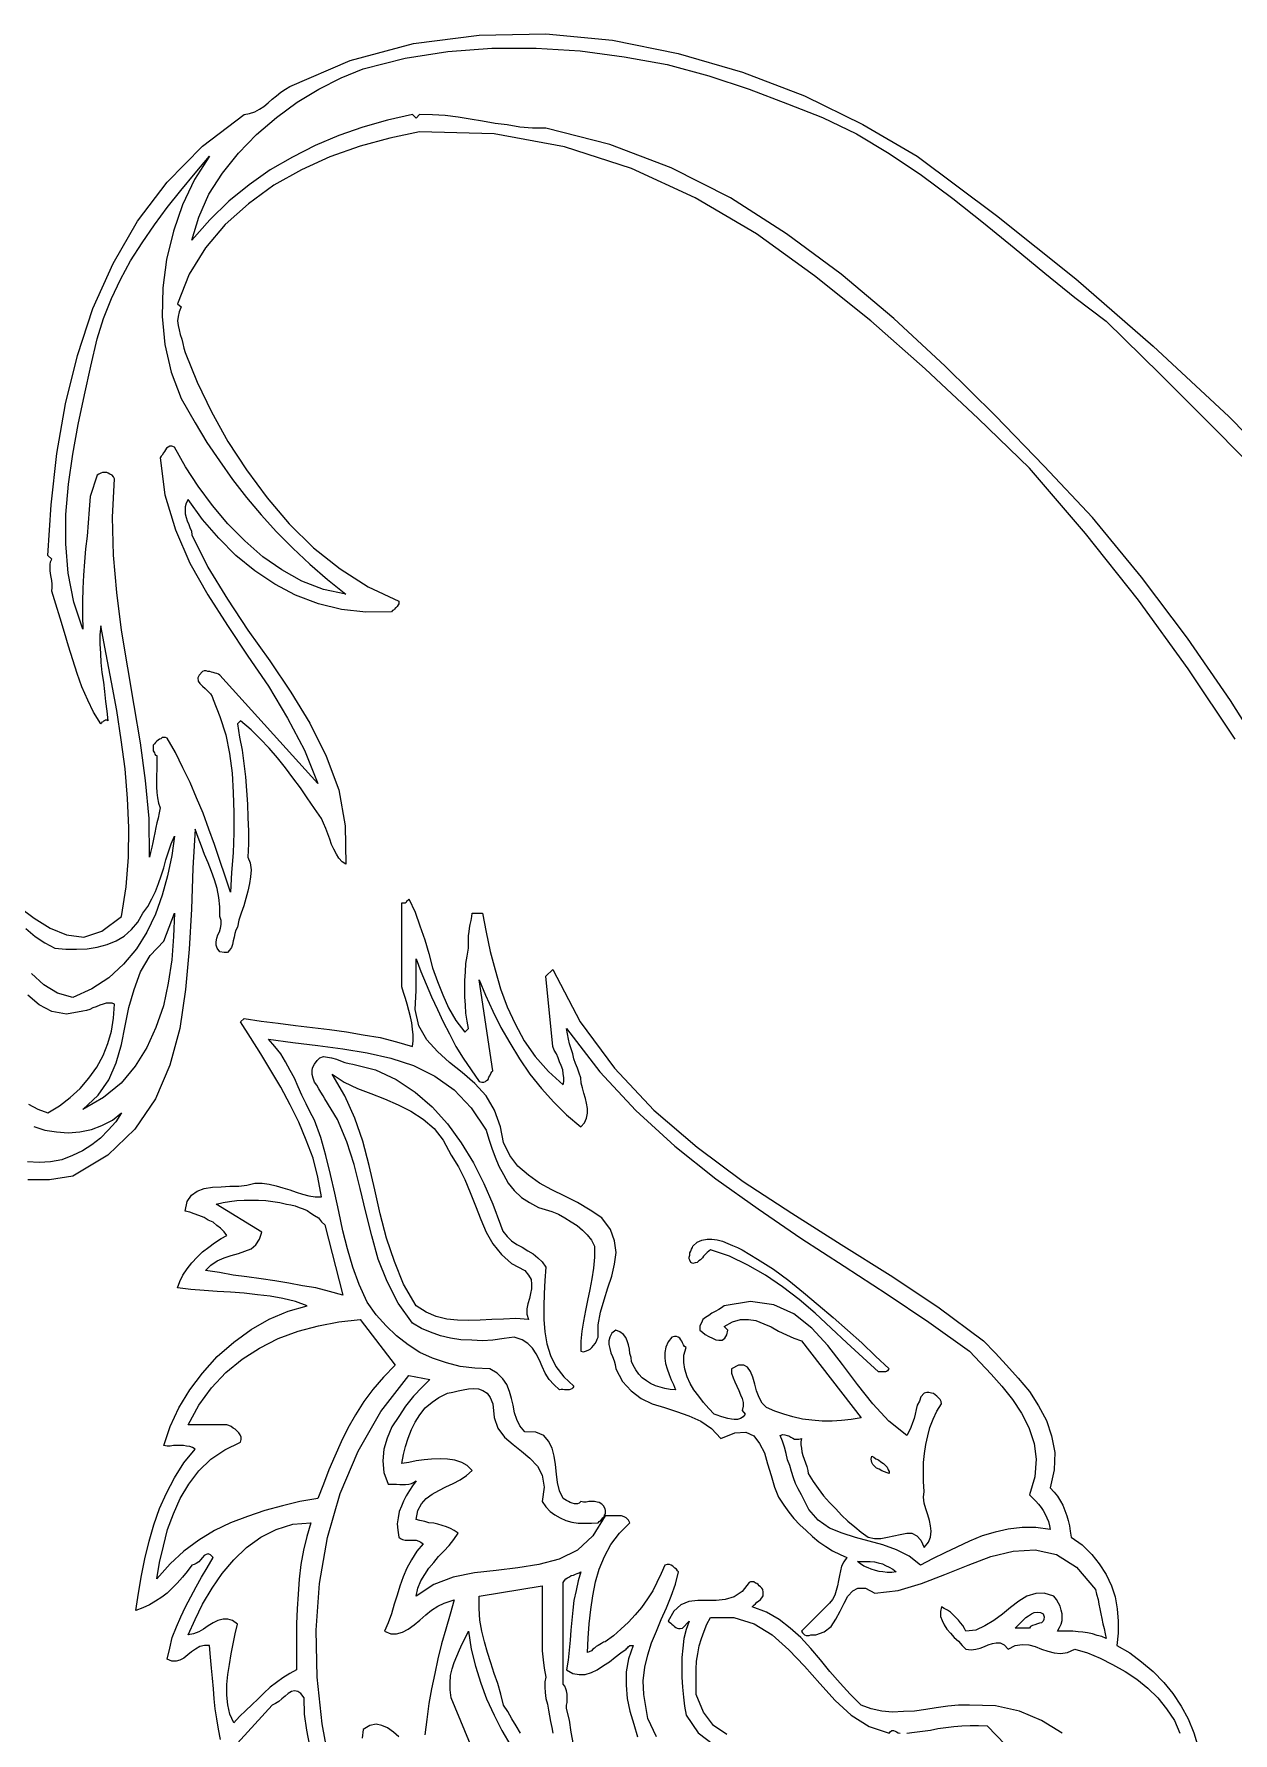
# Model space of a CAD drawing. Extents: x 0.03 to 6.95, y 0.01 to 9.36.
# Drawn here: x 2.311 to 4.577, y 5.755 to 8.966 of the extents above; entities that cross this region are included whole.
import ezdxf

# ---------------------------------------------------------------- set-up
doc = ezdxf.new("R2010")
doc.units = 0
doc.layers.add('1', color=7, linetype='Continuous')

msp = doc.modelspace()

# ---------------------------------------------------------------- linework, layer by layer
for points in [[(2.281, 7.317), (2.311, 7.295), (2.341, 7.276), (2.372, 7.263), (2.405, 7.259), (2.439, 7.27), (2.476, 7.298), (2.485, 7.354), (2.489, 7.41), (2.49, 7.466), (2.487, 7.521), (2.483, 7.577), (2.475, 7.632), (2.467, 7.687), (2.457, 7.741), (2.447, 7.794), (2.437, 7.847), (2.435, 7.83), (2.435, 7.813), (2.436, 7.795), (2.437, 7.778), (2.439, 7.759), (2.442, 7.741), (2.444, 7.723), (2.446, 7.704), (2.448, 7.686), (2.45, 7.668), (2.448, 7.669), (2.446, 7.669), (2.444, 7.668), (2.442, 7.667), (2.441, 7.666), (2.439, 7.665), (2.438, 7.663), (2.437, 7.662), (2.423, 7.684), (2.412, 7.707), (2.401, 7.732), (2.392, 7.757), (2.384, 7.783), (2.376, 7.809), (2.368, 7.835), (2.36, 7.862), (2.352, 7.888), (2.344, 7.913), (2.345, 7.92), (2.345, 7.926), (2.344, 7.933), (2.343, 7.939), (2.342, 7.946), (2.341, 7.952), (2.341, 7.958), (2.341, 7.963), (2.342, 7.968), (2.344, 7.973), (2.337, 7.98), (2.343, 8.076), (2.354, 8.173), (2.37, 8.267), (2.393, 8.358), (2.422, 8.447), (2.46, 8.532), (2.506, 8.612), (2.562, 8.686), (2.629, 8.754), (2.708, 8.814), (2.718, 8.816), (2.728, 8.819), (2.737, 8.824), (2.745, 8.829), (2.753, 8.836), (2.761, 8.843), (2.769, 8.849), (2.777, 8.856), (2.786, 8.862), (2.794, 8.867), (2.908, 8.916), (3.028, 8.948), (3.152, 8.964), (3.278, 8.966), (3.404, 8.954), (3.528, 8.929), (3.65, 8.894), (3.767, 8.849), (3.877, 8.795), (3.98, 8.735), (4.13, 8.623), (4.28, 8.503), (4.426, 8.376), (4.569, 8.243), (4.706, 8.103)], [(4.581, 7.633), (4.492, 7.766), (4.398, 7.896), (4.298, 8.022), (4.192, 8.145), (4.095, 8.239), (3.995, 8.333), (3.892, 8.424), (3.786, 8.509), (3.676, 8.588), (3.56, 8.656), (3.44, 8.712), (3.313, 8.753), (3.18, 8.777), (3.039, 8.781), (2.983, 8.769), (2.927, 8.754), (2.87, 8.734), (2.816, 8.709), (2.764, 8.68), (2.716, 8.645), (2.672, 8.606), (2.635, 8.562), (2.604, 8.512), (2.582, 8.456), (2.589, 8.45), (2.585, 8.441), (2.583, 8.432), (2.582, 8.424), (2.583, 8.415), (2.585, 8.407), (2.587, 8.398), (2.59, 8.389), (2.592, 8.381), (2.594, 8.372), (2.596, 8.364), (2.619, 8.308), (2.646, 8.252), (2.677, 8.196), (2.712, 8.142), (2.751, 8.089), (2.793, 8.04), (2.839, 7.995), (2.889, 7.955), (2.942, 7.921), (3, 7.894), (3, 7.891), (3, 7.889), (2.999, 7.887), (2.997, 7.884), (2.995, 7.882), (2.994, 7.881), (2.992, 7.879), (2.99, 7.877), (2.988, 7.876), (2.986, 7.874), (2.938, 7.873), (2.892, 7.878), (2.848, 7.889), (2.805, 7.905), (2.766, 7.926), (2.728, 7.951), (2.692, 7.98), (2.66, 8.013), (2.629, 8.048), (2.602, 8.086), (2.598, 8.079), (2.596, 8.072), (2.596, 8.066), (2.596, 8.059), (2.598, 8.052), (2.6, 8.046), (2.603, 8.039), (2.605, 8.033), (2.608, 8.026), (2.609, 8.019), (2.639, 7.958), (2.676, 7.898), (2.715, 7.839), (2.756, 7.781), (2.796, 7.722), (2.832, 7.663), (2.863, 7.601), (2.887, 7.537), (2.899, 7.469), (2.9, 7.397), (2.893, 7.401), (2.887, 7.408), (2.882, 7.416), (2.877, 7.425), (2.873, 7.434), (2.87, 7.444), (2.866, 7.454), (2.862, 7.464), (2.858, 7.474), (2.854, 7.483), (2.841, 7.502), (2.827, 7.522), (2.814, 7.541), (2.8, 7.56), (2.786, 7.579), (2.771, 7.598), (2.755, 7.616), (2.738, 7.634), (2.721, 7.651), (2.701, 7.668), (2.695, 7.662), (2.699, 7.637), (2.704, 7.612), (2.707, 7.587), (2.71, 7.562), (2.712, 7.536), (2.714, 7.51), (2.715, 7.485), (2.716, 7.459), (2.716, 7.435), (2.715, 7.41), (2.719, 7.399), (2.721, 7.386), (2.72, 7.373), (2.718, 7.36), (2.715, 7.346), (2.711, 7.332), (2.707, 7.318), (2.702, 7.304), (2.698, 7.291), (2.695, 7.278), (2.692, 7.272), (2.69, 7.266), (2.689, 7.259), (2.687, 7.252), (2.686, 7.245), (2.684, 7.239), (2.68, 7.234), (2.676, 7.23), (2.67, 7.23), (2.662, 7.231), (2.657, 7.238), (2.655, 7.244), (2.655, 7.25), (2.656, 7.257), (2.658, 7.263), (2.661, 7.269), (2.663, 7.276), (2.664, 7.283), (2.664, 7.29), (2.662, 7.298), (2.662, 7.316), (2.66, 7.334), (2.657, 7.351), (2.652, 7.367), (2.646, 7.383), (2.64, 7.399), (2.633, 7.415), (2.627, 7.431), (2.621, 7.447), (2.615, 7.463), (2.611, 7.389), (2.608, 7.312), (2.604, 7.236), (2.597, 7.16), (2.586, 7.086), (2.567, 7.017), (2.54, 6.953), (2.501, 6.896), (2.45, 6.847), (2.384, 6.807), (2.34, 6.8), (2.299, 6.8)], [(2.663, 5.742), (2.659, 5.762), (2.656, 5.781), (2.653, 5.8), (2.651, 5.819), (2.65, 5.838), (2.648, 5.858), (2.646, 5.877), (2.644, 5.898), (2.642, 5.92), (2.633, 5.92), (2.624, 5.918), (2.616, 5.913), (2.608, 5.908), (2.601, 5.902), (2.594, 5.896), (2.586, 5.892), (2.579, 5.89), (2.571, 5.89), (2.562, 5.894), (2.567, 5.915), (2.572, 5.935), (2.58, 5.955), (2.588, 5.974), (2.597, 5.993), (2.607, 6.012), (2.617, 6.031), (2.627, 6.049), (2.638, 6.067), (2.649, 6.086), (2.644, 6.091), (2.64, 6.093), (2.636, 6.092), (2.632, 6.09), (2.629, 6.086), (2.625, 6.082), (2.622, 6.078), (2.617, 6.075), (2.613, 6.073), (2.609, 6.072), (2.6, 6.06), (2.591, 6.049), (2.581, 6.038), (2.572, 6.028), (2.562, 6.019), (2.552, 6.011), (2.54, 6.004), (2.529, 5.997), (2.516, 5.991), (2.503, 5.986), (2.508, 6.019), (2.514, 6.052), (2.52, 6.084), (2.528, 6.117), (2.537, 6.148), (2.548, 6.179), (2.561, 6.208), (2.576, 6.237), (2.594, 6.265), (2.615, 6.291), (2.61, 6.294), (2.605, 6.296), (2.599, 6.297), (2.593, 6.298), (2.587, 6.298), (2.581, 6.298), (2.574, 6.298), (2.568, 6.297), (2.562, 6.297), (2.556, 6.298), (2.568, 6.334), (2.584, 6.369), (2.605, 6.403), (2.629, 6.435), (2.657, 6.466), (2.688, 6.493), (2.721, 6.517), (2.755, 6.537), (2.791, 6.552), (2.827, 6.562), (2.805, 6.57), (2.781, 6.576), (2.757, 6.58), (2.733, 6.583), (2.708, 6.586), (2.682, 6.588), (2.657, 6.589), (2.632, 6.591), (2.607, 6.593), (2.582, 6.596), (2.586, 6.608), (2.592, 6.62), (2.6, 6.632), (2.609, 6.643), (2.619, 6.654), (2.629, 6.664), (2.641, 6.673), (2.652, 6.681), (2.664, 6.689), (2.675, 6.695), (2.67, 6.702), (2.663, 6.709), (2.656, 6.714), (2.649, 6.72), (2.64, 6.724), (2.632, 6.729), (2.622, 6.733), (2.613, 6.736), (2.605, 6.739), (2.596, 6.741), (2.6, 6.759), (2.608, 6.771), (2.619, 6.779), (2.632, 6.784), (2.648, 6.786), (2.664, 6.787), (2.681, 6.788), (2.698, 6.788), (2.713, 6.79), (2.728, 6.794), (2.742, 6.794), (2.755, 6.792), (2.768, 6.789), (2.781, 6.785), (2.794, 6.781), (2.806, 6.777), (2.818, 6.773), (2.83, 6.77), (2.842, 6.768), (2.854, 6.768), (2.847, 6.805), (2.838, 6.841), (2.825, 6.875), (2.811, 6.909), (2.795, 6.942), (2.777, 6.975), (2.758, 7.007), (2.739, 7.038), (2.72, 7.069), (2.701, 7.099), (2.708, 7.105), (2.74, 7.1), (2.772, 7.096), (2.805, 7.092), (2.837, 7.088), (2.869, 7.084), (2.901, 7.08), (2.933, 7.074), (2.965, 7.069), (2.996, 7.061), (3.026, 7.052), (3.027, 7.063), (3.027, 7.074), (3.026, 7.085), (3.025, 7.097), (3.022, 7.108), (3.019, 7.12), (3.016, 7.132), (3.013, 7.143), (3.009, 7.154), (3.006, 7.165), (3.006, 7.324), (3.008, 7.324), (3.01, 7.324), (3.012, 7.324), (3.014, 7.325), (3.015, 7.326), (3.016, 7.328), (3.018, 7.329), (3.019, 7.331), (3.031, 7.306), (3.04, 7.28), (3.049, 7.254), (3.057, 7.228), (3.064, 7.201), (3.073, 7.175), (3.083, 7.15), (3.094, 7.125), (3.108, 7.101), (3.125, 7.079), (3.132, 7.086), (3.129, 7.1), (3.127, 7.115), (3.126, 7.13), (3.125, 7.146), (3.125, 7.162), (3.125, 7.177), (3.126, 7.193), (3.127, 7.209), (3.129, 7.223), (3.132, 7.238), (3.132, 7.243), (3.132, 7.249), (3.132, 7.255), (3.132, 7.262), (3.133, 7.269), (3.134, 7.276), (3.135, 7.283), (3.137, 7.29), (3.138, 7.298), (3.139, 7.304), (3.158, 7.304), (3.165, 7.268), (3.173, 7.232), (3.182, 7.197), (3.192, 7.161), (3.205, 7.127), (3.22, 7.095), (3.237, 7.063), (3.258, 7.033), (3.283, 7.005), (3.311, 6.98), (3.312, 6.986), (3.312, 6.993), (3.311, 7.001), (3.31, 7.008), (3.307, 7.016), (3.304, 7.023), (3.301, 7.031), (3.298, 7.038), (3.294, 7.045), (3.291, 7.052), (3.278, 7.185), (3.291, 7.198), (3.343, 7.099), (3.408, 7.011), (3.482, 6.932), (3.564, 6.862), (3.651, 6.797), (3.743, 6.737), (3.836, 6.678), (3.929, 6.62), (4.019, 6.56), (4.105, 6.496), (4.127, 6.473), (4.149, 6.45), (4.171, 6.425), (4.192, 6.4), (4.209, 6.373), (4.224, 6.345), (4.234, 6.316), (4.24, 6.285), (4.239, 6.252), (4.231, 6.218), (4.239, 6.21), (4.245, 6.202), (4.251, 6.193), (4.255, 6.185), (4.259, 6.175), (4.263, 6.165), (4.265, 6.156), (4.268, 6.146), (4.269, 6.136), (4.271, 6.125), (4.292, 6.11), (4.31, 6.092), (4.324, 6.074), (4.337, 6.054), (4.347, 6.033), (4.354, 6.012), (4.358, 5.989), (4.36, 5.966), (4.36, 5.943), (4.357, 5.92), (4.382, 5.906), (4.404, 5.889), (4.426, 5.871), (4.446, 5.85), (4.463, 5.829), (4.479, 5.805), (4.492, 5.781), (4.503, 5.755), (4.511, 5.728)], [(2.3, 6.943), (2.318, 6.934), (2.337, 6.927), (2.359, 6.94), (2.379, 6.956), (2.398, 6.973), (2.414, 6.992), (2.429, 7.013), (2.441, 7.035), (2.45, 7.058), (2.457, 7.081), (2.461, 7.106), (2.463, 7.132), (2.458, 7.134), (2.452, 7.134), (2.447, 7.134), (2.441, 7.132), (2.435, 7.13), (2.428, 7.127), (2.422, 7.125), (2.416, 7.122), (2.41, 7.12), (2.403, 7.119), (2.372, 7.113), (2.344, 7.118), (2.32, 7.131), (2.299, 7.149)], [(3.192, 6.715), (3.197, 6.703), (3.205, 6.693), (3.213, 6.685), (3.223, 6.678), (3.233, 6.673), (3.244, 6.666), (3.254, 6.66), (3.263, 6.653), (3.271, 6.645), (3.278, 6.635), (3.276, 6.61), (3.275, 6.585), (3.274, 6.561), (3.274, 6.536), (3.276, 6.513), (3.28, 6.49), (3.287, 6.468), (3.297, 6.447), (3.312, 6.428), (3.331, 6.41), (3.329, 6.407), (3.327, 6.405), (3.324, 6.404), (3.322, 6.403), (3.319, 6.403), (3.316, 6.403), (3.313, 6.403), (3.31, 6.404), (3.307, 6.404), (3.304, 6.403), (3.293, 6.413), (3.284, 6.423), (3.277, 6.435), (3.271, 6.447), (3.266, 6.459), (3.26, 6.471), (3.253, 6.482), (3.244, 6.491), (3.233, 6.498), (3.218, 6.503), (3.199, 6.5), (3.178, 6.497), (3.158, 6.496), (3.138, 6.497), (3.117, 6.498), (3.098, 6.501), (3.079, 6.505), (3.06, 6.512), (3.043, 6.519), (3.026, 6.529), (2.999, 6.567), (2.978, 6.608), (2.961, 6.65), (2.949, 6.694), (2.938, 6.739), (2.927, 6.784), (2.916, 6.829), (2.902, 6.872), (2.884, 6.914), (2.86, 6.953), (2.857, 6.959), (2.853, 6.966), (2.849, 6.972), (2.845, 6.979), (2.841, 6.985), (2.838, 6.992), (2.836, 6.999), (2.836, 7.006), (2.837, 7.012), (2.841, 7.019), (2.846, 7.026), (2.851, 7.031), (2.858, 7.033), (2.865, 7.032), (2.873, 7.031), (2.882, 7.028), (2.89, 7.025), (2.898, 7.022), (2.906, 7.02), (2.913, 7.019), (2.956, 7.008), (2.995, 6.99), (3.031, 6.966), (3.063, 6.938), (3.092, 6.906), (3.118, 6.87), (3.141, 6.832), (3.161, 6.793), (3.178, 6.754), (3.192, 6.715)], [(3.927, 6.443), (3.925, 6.441), (3.924, 6.439), (3.922, 6.438), (3.92, 6.437), (3.918, 6.437), (3.915, 6.437), (3.913, 6.437), (3.91, 6.437), (3.907, 6.437), (3.877, 6.464), (3.847, 6.492), (3.817, 6.52), (3.787, 6.548), (3.757, 6.574), (3.725, 6.598), (3.693, 6.62), (3.66, 6.639), (3.625, 6.656), (3.589, 6.668), (3.586, 6.665), (3.583, 6.663), (3.579, 6.659), (3.576, 6.656), (3.574, 6.653), (3.57, 6.649), (3.567, 6.647), (3.564, 6.644), (3.56, 6.643), (3.556, 6.642), (3.552, 6.644), (3.55, 6.648), (3.549, 6.651), (3.549, 6.654), (3.55, 6.658), (3.55, 6.662), (3.552, 6.665), (3.553, 6.669), (3.555, 6.672), (3.556, 6.675), (3.564, 6.682), (3.573, 6.686), (3.583, 6.688), (3.592, 6.688), (3.602, 6.687), (3.612, 6.684), (3.622, 6.68), (3.631, 6.676), (3.64, 6.672), (3.649, 6.668), (3.678, 6.65), (3.708, 6.631), (3.737, 6.61), (3.765, 6.587), (3.793, 6.564), (3.821, 6.54), (3.848, 6.516), (3.875, 6.492), (3.901, 6.467), (3.927, 6.443)], [(2.832, 5.73), (2.826, 5.76), (2.822, 5.79), (2.821, 5.821), (2.815, 5.829), (2.809, 5.833), (2.803, 5.834), (2.797, 5.833), (2.791, 5.829), (2.785, 5.824), (2.779, 5.819), (2.773, 5.814), (2.767, 5.81), (2.761, 5.807), (2.682, 5.721)]]:
    msp.add_lwpolyline(points)
at = {"layer": '1'}
for points in [[(4.648, 7.585), (4.572, 7.706), (4.491, 7.824), (4.404, 7.939), (4.311, 8.052), (4.22, 8.149), (4.127, 8.245), (4.033, 8.338), (3.936, 8.428), (3.836, 8.512), (3.733, 8.588), (3.627, 8.656), (3.515, 8.713), (3.399, 8.757), (3.278, 8.788), (3.253, 8.788), (3.229, 8.79), (3.205, 8.794), (3.182, 8.797), (3.158, 8.801), (3.135, 8.805), (3.112, 8.809), (3.088, 8.812), (3.064, 8.813), (3.039, 8.814), (3.033, 8.807), (3.026, 8.814), (2.979, 8.803), (2.932, 8.79), (2.887, 8.774), (2.842, 8.755), (2.799, 8.733), (2.757, 8.709), (2.717, 8.681), (2.679, 8.65), (2.643, 8.615), (2.609, 8.576), (2.622, 8.62), (2.641, 8.663), (2.667, 8.703), (2.697, 8.741), (2.731, 8.776), (2.769, 8.808), (2.808, 8.837), (2.849, 8.862), (2.891, 8.883), (2.933, 8.9), (3.012, 8.92), (3.093, 8.933), (3.176, 8.939), (3.26, 8.939), (3.343, 8.934), (3.426, 8.923), (3.507, 8.908), (3.586, 8.887), (3.662, 8.862), (3.735, 8.834), (3.801, 8.808), (3.865, 8.777), (3.927, 8.74), (3.988, 8.699), (4.047, 8.655), (4.105, 8.609), (4.163, 8.562), (4.221, 8.514), (4.278, 8.468), (4.337, 8.423)], [(2.615, 8.231), (2.637, 8.194), (2.661, 8.159), (2.686, 8.124), (2.712, 8.09), (2.74, 8.057), (2.769, 8.025), (2.8, 7.994), (2.832, 7.964), (2.865, 7.935), (2.9, 7.907), (2.858, 7.916), (2.817, 7.932), (2.779, 7.953), (2.743, 7.978), (2.709, 8.008), (2.677, 8.04), (2.648, 8.075), (2.621, 8.111), (2.597, 8.148), (2.576, 8.185), (2.571, 8.187), (2.567, 8.187), (2.564, 8.185), (2.561, 8.183), (2.559, 8.18), (2.557, 8.177), (2.555, 8.174), (2.553, 8.17), (2.551, 8.168), (2.549, 8.165), (2.558, 8.095), (2.578, 8.029), (2.605, 7.966), (2.639, 7.906), (2.676, 7.848), (2.715, 7.79), (2.754, 7.733), (2.79, 7.673), (2.822, 7.612), (2.847, 7.549), (2.662, 7.754), (2.659, 7.756), (2.656, 7.757), (2.653, 7.758), (2.649, 7.759), (2.646, 7.76), (2.643, 7.761), (2.639, 7.761), (2.636, 7.762), (2.632, 7.762), (2.629, 7.761), (2.623, 7.754), (2.62, 7.749), (2.621, 7.743), (2.624, 7.738), (2.629, 7.733), (2.634, 7.729), (2.639, 7.724), (2.644, 7.719), (2.647, 7.714), (2.649, 7.708), (2.662, 7.676), (2.673, 7.641), (2.68, 7.606), (2.685, 7.569), (2.687, 7.532), (2.688, 7.494), (2.688, 7.456), (2.687, 7.418), (2.684, 7.381), (2.682, 7.344), (2.672, 7.374), (2.662, 7.404), (2.652, 7.434), (2.641, 7.463), (2.63, 7.493), (2.618, 7.522), (2.606, 7.551), (2.592, 7.579), (2.578, 7.608), (2.562, 7.635), (2.559, 7.636), (2.556, 7.636), (2.553, 7.636), (2.55, 7.634), (2.548, 7.633), (2.545, 7.631), (2.543, 7.629), (2.54, 7.627), (2.538, 7.624), (2.536, 7.622), (2.536, 7.619), (2.536, 7.616), (2.536, 7.614), (2.536, 7.611), (2.537, 7.609), (2.538, 7.607), (2.539, 7.605), (2.54, 7.603), (2.543, 7.602), (2.543, 7.594), (2.543, 7.585), (2.543, 7.575), (2.542, 7.565), (2.542, 7.554), (2.542, 7.543), (2.543, 7.532), (2.544, 7.522), (2.546, 7.512), (2.549, 7.503), (2.547, 7.494), (2.545, 7.484), (2.543, 7.475), (2.541, 7.466), (2.539, 7.456), (2.537, 7.447), (2.535, 7.438), (2.533, 7.429), (2.531, 7.419), (2.529, 7.41), (2.528, 7.483), (2.521, 7.555), (2.512, 7.626), (2.5, 7.697), (2.488, 7.768), (2.476, 7.839), (2.467, 7.91), (2.461, 7.981), (2.459, 8.053), (2.463, 8.125), (2.461, 8.129), (2.458, 8.132), (2.454, 8.134), (2.451, 8.136), (2.448, 8.137), (2.444, 8.137), (2.44, 8.137), (2.437, 8.136), (2.433, 8.134), (2.43, 8.132), (2.417, 8.092), (2.415, 8.067), (2.413, 8.042), (2.411, 8.017), (2.408, 7.993), (2.406, 7.968), (2.404, 7.943), (2.403, 7.918), (2.402, 7.893), (2.402, 7.867), (2.403, 7.841), (2.386, 7.892), (2.375, 7.947), (2.371, 8.002), (2.371, 8.058), (2.376, 8.115), (2.384, 8.172), (2.394, 8.228), (2.406, 8.284), (2.418, 8.338), (2.43, 8.39), (2.442, 8.428), (2.457, 8.466), (2.474, 8.502), (2.493, 8.537), (2.515, 8.571), (2.538, 8.605), (2.562, 8.638), (2.588, 8.67), (2.615, 8.703), (2.642, 8.735), (2.614, 8.691), (2.591, 8.643), (2.574, 8.593), (2.561, 8.54), (2.554, 8.486), (2.553, 8.432), (2.558, 8.379), (2.57, 8.327), (2.589, 8.277), (2.615, 8.231)], [(4.337, 8.423), (4.439, 8.323), (4.54, 8.222), (4.641, 8.12)], [(2.295, 7.275), (2.313, 7.26), (2.331, 7.248), (2.35, 7.238), (2.371, 7.236), (2.391, 7.236), (2.411, 7.237), (2.43, 7.24), (2.449, 7.245), (2.466, 7.252), (2.481, 7.261), (2.495, 7.273), (2.507, 7.287), (2.516, 7.304), (2.526, 7.317), (2.533, 7.331), (2.54, 7.345), (2.546, 7.36), (2.551, 7.375), (2.556, 7.39), (2.56, 7.405), (2.565, 7.42), (2.57, 7.435), (2.576, 7.45), (2.571, 7.413), (2.563, 7.375), (2.553, 7.338), (2.54, 7.302), (2.524, 7.268), (2.504, 7.237), (2.48, 7.208), (2.452, 7.182), (2.42, 7.161), (2.384, 7.145)], [(2.403, 6.933), (2.432, 6.96), (2.452, 6.989), (2.466, 7.021), (2.476, 7.056), (2.483, 7.091), (2.49, 7.126), (2.5, 7.16), (2.512, 7.193), (2.53, 7.224), (2.556, 7.251), (2.576, 7.304), (2.574, 7.26), (2.571, 7.216), (2.564, 7.172), (2.555, 7.129), (2.541, 7.088), (2.524, 7.05), (2.502, 7.015), (2.475, 6.983), (2.442, 6.956), (2.403, 6.933)], [(3.487, 5.747), (3.471, 5.782), (3.463, 5.827), (3.462, 5.853), (3.465, 5.879), (3.471, 5.902), (3.478, 5.925), (3.487, 5.947), (3.496, 5.969), (3.506, 5.991), (3.515, 6.013), (3.523, 6.036), (3.529, 6.059), (3.527, 6.061), (3.525, 6.064), (3.522, 6.066), (3.52, 6.068), (3.518, 6.07), (3.515, 6.072), (3.512, 6.073), (3.509, 6.073), (3.507, 6.073), (3.503, 6.072), (3.496, 6.056), (3.488, 6.039), (3.48, 6.023), (3.47, 6.008), (3.459, 5.992), (3.447, 5.978), (3.434, 5.964), (3.42, 5.951), (3.406, 5.938), (3.39, 5.927), (3.387, 5.926), (3.383, 5.924), (3.38, 5.922), (3.377, 5.92), (3.373, 5.918), (3.37, 5.915), (3.367, 5.913), (3.364, 5.91), (3.36, 5.908), (3.357, 5.907), (3.358, 5.934), (3.36, 5.961), (3.363, 5.988), (3.367, 6.014), (3.372, 6.04), (3.379, 6.064), (3.389, 6.088), (3.401, 6.111), (3.417, 6.132), (3.437, 6.152), (3.434, 6.157), (3.43, 6.161), (3.426, 6.163), (3.421, 6.165), (3.416, 6.165), (3.411, 6.165), (3.406, 6.165), (3.401, 6.165), (3.395, 6.165), (3.39, 6.165), (3.367, 6.127), (3.338, 6.1), (3.303, 6.083), (3.265, 6.073), (3.225, 6.067), (3.184, 6.062), (3.143, 6.057), (3.103, 6.049), (3.066, 6.035), (3.033, 6.013), (3.036, 6.028), (3.042, 6.042), (3.049, 6.054), (3.057, 6.066), (3.066, 6.077), (3.075, 6.088), (3.085, 6.098), (3.095, 6.109), (3.104, 6.12), (3.112, 6.132), (3.105, 6.137), (3.098, 6.141), (3.09, 6.144), (3.082, 6.147), (3.074, 6.149), (3.066, 6.151), (3.057, 6.152), (3.049, 6.154), (3.04, 6.156), (3.033, 6.158), (3.036, 6.175), (3.043, 6.188), (3.052, 6.198), (3.063, 6.206), (3.076, 6.213), (3.089, 6.22), (3.103, 6.226), (3.116, 6.233), (3.128, 6.241), (3.139, 6.251), (3.129, 6.26), (3.119, 6.266), (3.106, 6.27), (3.092, 6.272), (3.078, 6.273), (3.062, 6.272), (3.048, 6.271), (3.033, 6.269), (3.019, 6.266), (3.006, 6.264), (3.009, 6.281), (3.013, 6.296), (3.018, 6.312), (3.024, 6.328), (3.031, 6.342), (3.04, 6.356), (3.05, 6.369), (3.063, 6.38), (3.076, 6.389), (3.092, 6.397), (3.102, 6.399), (3.112, 6.401), (3.122, 6.403), (3.132, 6.405), (3.142, 6.406), (3.151, 6.405), (3.159, 6.402), (3.167, 6.397), (3.173, 6.389), (3.178, 6.377), (3.18, 6.351), (3.187, 6.331), (3.2, 6.314), (3.216, 6.3), (3.232, 6.287), (3.248, 6.274), (3.262, 6.259), (3.271, 6.242), (3.275, 6.219), (3.271, 6.192), (3.278, 6.182), (3.286, 6.173), (3.295, 6.167), (3.305, 6.161), (3.316, 6.156), (3.327, 6.153), (3.339, 6.151), (3.351, 6.151), (3.364, 6.151), (3.377, 6.152), (3.379, 6.154), (3.382, 6.156), (3.384, 6.159), (3.386, 6.161), (3.388, 6.163), (3.389, 6.166), (3.391, 6.169), (3.391, 6.172), (3.391, 6.175), (3.39, 6.178), (3.387, 6.184), (3.384, 6.187), (3.379, 6.19), (3.375, 6.191), (3.37, 6.192), (3.365, 6.192), (3.359, 6.192), (3.354, 6.191), (3.349, 6.191), (3.344, 6.192), (3.341, 6.189), (3.338, 6.188), (3.335, 6.188), (3.332, 6.188), (3.328, 6.189), (3.324, 6.19), (3.321, 6.192), (3.317, 6.194), (3.314, 6.196), (3.311, 6.198), (3.304, 6.212), (3.3, 6.228), (3.298, 6.244), (3.296, 6.262), (3.294, 6.278), (3.29, 6.293), (3.283, 6.306), (3.274, 6.317), (3.259, 6.323), (3.238, 6.324), (3.229, 6.335), (3.223, 6.347), (3.219, 6.36), (3.216, 6.374), (3.213, 6.387), (3.209, 6.4), (3.204, 6.413), (3.197, 6.424), (3.186, 6.435), (3.172, 6.443), (3.144, 6.444), (3.116, 6.447), (3.09, 6.454), (3.064, 6.463), (3.04, 6.474), (3.018, 6.488), (2.996, 6.505), (2.976, 6.524), (2.957, 6.545), (2.94, 6.569), (2.925, 6.602), (2.913, 6.635), (2.903, 6.67), (2.894, 6.704), (2.887, 6.74), (2.879, 6.775), (2.871, 6.81), (2.862, 6.846), (2.853, 6.88), (2.841, 6.913), (2.832, 6.929), (2.825, 6.944), (2.817, 6.96), (2.81, 6.976), (2.803, 6.992), (2.795, 7.007), (2.786, 7.023), (2.777, 7.038), (2.766, 7.052), (2.754, 7.066), (2.8, 7.06), (2.847, 7.054), (2.894, 7.048), (2.94, 7.04), (2.985, 7.03), (3.028, 7.016), (3.068, 6.996), (3.105, 6.97), (3.137, 6.936), (3.165, 6.894), (3.17, 6.877), (3.176, 6.86), (3.182, 6.843), (3.189, 6.826), (3.198, 6.81), (3.207, 6.794), (3.218, 6.78), (3.232, 6.767), (3.247, 6.757), (3.264, 6.748), (3.277, 6.744), (3.289, 6.74), (3.302, 6.735), (3.314, 6.728), (3.326, 6.721), (3.337, 6.714), (3.347, 6.705), (3.356, 6.696), (3.364, 6.686), (3.37, 6.675), (3.37, 6.654), (3.368, 6.633), (3.365, 6.613), (3.361, 6.593), (3.357, 6.572), (3.353, 6.553), (3.349, 6.533), (3.346, 6.514), (3.344, 6.495), (3.344, 6.476), (3.349, 6.475), (3.353, 6.476), (3.358, 6.478), (3.362, 6.48), (3.365, 6.483), (3.368, 6.487), (3.371, 6.491), (3.374, 6.495), (3.375, 6.499), (3.377, 6.503), (3.377, 6.526), (3.381, 6.55), (3.388, 6.573), (3.395, 6.596), (3.403, 6.618), (3.408, 6.641), (3.411, 6.663), (3.408, 6.685), (3.4, 6.706), (3.384, 6.728), (3.362, 6.743), (3.338, 6.757), (3.314, 6.769), (3.289, 6.781), (3.266, 6.794), (3.245, 6.809), (3.225, 6.826), (3.21, 6.846), (3.198, 6.871), (3.192, 6.9), (3.181, 6.932), (3.165, 6.959), (3.144, 6.982), (3.12, 7.003), (3.096, 7.022), (3.073, 7.043), (3.053, 7.065), (3.038, 7.091), (3.031, 7.122), (3.033, 7.158), (3.033, 7.218), (3.042, 7.194), (3.052, 7.17), (3.062, 7.146), (3.073, 7.122), (3.084, 7.099), (3.096, 7.076), (3.108, 7.052), (3.122, 7.03), (3.137, 7.008), (3.152, 6.986)], [(2.384, 7.145), (2.355, 7.153), (2.329, 7.169), (2.306, 7.19)], [(3.152, 6.986), (3.157, 6.985), (3.161, 6.985), (3.164, 6.986), (3.166, 6.988), (3.169, 6.99), (3.17, 6.994), (3.172, 6.997), (3.174, 7.001), (3.176, 7.004), (3.178, 7.006), (3.152, 7.178), (3.164, 7.149), (3.178, 7.119), (3.193, 7.088), (3.21, 7.059), (3.228, 7.029), (3.248, 7), (3.27, 6.973), (3.293, 6.947), (3.317, 6.923), (3.344, 6.9), (3.351, 6.908), (3.355, 6.917), (3.357, 6.926), (3.357, 6.935), (3.355, 6.945), (3.353, 6.954), (3.35, 6.964), (3.347, 6.974), (3.345, 6.983), (3.344, 6.993), (3.341, 7.002), (3.338, 7.011), (3.334, 7.02), (3.331, 7.029), (3.329, 7.038), (3.326, 7.048), (3.323, 7.057), (3.321, 7.066), (3.319, 7.076), (3.317, 7.086), (3.38, 7.004), (3.448, 6.931), (3.522, 6.864), (3.599, 6.802), (3.679, 6.745), (3.76, 6.69), (3.842, 6.637), (3.923, 6.584), (4.002, 6.531), (4.079, 6.476), (4.099, 6.455), (4.12, 6.433), (4.14, 6.41), (4.16, 6.385), (4.177, 6.359), (4.191, 6.332), (4.201, 6.302), (4.205, 6.272), (4.202, 6.239), (4.192, 6.205), (4.198, 6.199), (4.204, 6.193), (4.209, 6.187), (4.214, 6.181), (4.218, 6.175), (4.222, 6.168), (4.225, 6.161), (4.228, 6.154), (4.23, 6.146), (4.231, 6.139), (4.204, 6.143), (4.178, 6.143), (4.152, 6.14), (4.127, 6.134), (4.103, 6.127), (4.079, 6.117), (4.055, 6.106), (4.032, 6.095), (4.009, 6.084), (3.986, 6.072), (3.965, 6.089), (3.941, 6.101), (3.915, 6.11), (3.889, 6.117), (3.863, 6.124), (3.838, 6.132), (3.814, 6.142), (3.793, 6.157), (3.775, 6.177), (3.761, 6.205), (3.755, 6.216), (3.75, 6.226), (3.746, 6.237), (3.742, 6.249), (3.739, 6.26), (3.735, 6.271), (3.732, 6.283), (3.729, 6.295), (3.725, 6.306), (3.721, 6.317), (3.726, 6.319), (3.73, 6.318), (3.734, 6.317), (3.737, 6.316), (3.741, 6.314), (3.745, 6.312), (3.748, 6.31), (3.752, 6.31), (3.756, 6.31), (3.761, 6.311), (3.76, 6.305), (3.76, 6.299), (3.761, 6.293), (3.762, 6.286), (3.764, 6.279), (3.766, 6.272), (3.769, 6.265), (3.771, 6.258), (3.773, 6.251), (3.774, 6.245), (3.783, 6.23), (3.793, 6.217), (3.803, 6.203), (3.814, 6.19), (3.826, 6.178), (3.837, 6.166), (3.849, 6.155), (3.862, 6.144), (3.874, 6.134), (3.887, 6.125), (3.899, 6.122), (3.911, 6.122), (3.924, 6.125), (3.936, 6.127), (3.948, 6.13), (3.96, 6.132), (3.97, 6.132), (3.979, 6.127), (3.987, 6.119), (3.993, 6.105), (4.001, 6.115), (4.005, 6.125), (4.006, 6.136), (4.005, 6.146), (4.003, 6.156), (4, 6.167), (3.996, 6.178), (3.993, 6.189), (3.992, 6.2), (3.993, 6.211), (3.992, 6.23), (3.992, 6.248), (3.992, 6.266), (3.994, 6.283), (3.996, 6.3), (4, 6.316), (4.004, 6.332), (4.01, 6.348), (4.017, 6.363), (4.026, 6.377), (4.025, 6.381), (4.023, 6.385), (4.02, 6.388), (4.017, 6.391), (4.014, 6.394), (4.011, 6.396), (4.007, 6.397), (4.002, 6.398), (3.998, 6.398), (3.993, 6.397), (3.987, 6.39), (3.984, 6.382), (3.98, 6.374), (3.978, 6.366), (3.976, 6.357), (3.974, 6.349), (3.971, 6.341), (3.968, 6.332), (3.965, 6.325), (3.96, 6.317), (3.926, 6.344), (3.896, 6.377), (3.867, 6.413), (3.839, 6.451), (3.811, 6.487), (3.781, 6.52), (3.747, 6.547), (3.709, 6.564), (3.665, 6.57), (3.615, 6.562), (3.61, 6.558), (3.605, 6.555), (3.598, 6.551), (3.592, 6.548), (3.586, 6.544), (3.58, 6.54), (3.575, 6.536), (3.572, 6.53), (3.569, 6.524), (3.569, 6.516), (3.574, 6.512), (3.579, 6.508), (3.586, 6.504), (3.593, 6.501), (3.599, 6.498), (3.605, 6.497), (3.611, 6.497), (3.616, 6.501), (3.62, 6.507), (3.622, 6.516), (3.615, 6.523), (3.631, 6.532), (3.646, 6.536), (3.661, 6.536), (3.675, 6.534), (3.69, 6.528), (3.704, 6.522), (3.718, 6.514), (3.733, 6.507), (3.747, 6.501), (3.761, 6.496), (3.874, 6.35), (3.855, 6.347), (3.837, 6.345), (3.819, 6.344), (3.8, 6.344), (3.781, 6.346), (3.763, 6.348), (3.745, 6.352), (3.728, 6.357), (3.711, 6.363), (3.695, 6.37), (3.687, 6.378), (3.681, 6.389), (3.676, 6.401), (3.673, 6.414), (3.669, 6.427), (3.665, 6.438), (3.659, 6.446), (3.652, 6.45), (3.642, 6.45), (3.629, 6.443), (3.629, 6.435), (3.632, 6.426), (3.635, 6.418), (3.639, 6.41), (3.643, 6.402), (3.646, 6.394), (3.649, 6.387), (3.651, 6.379), (3.651, 6.372), (3.649, 6.364), (3.655, 6.357), (3.651, 6.352), (3.646, 6.349), (3.64, 6.347), (3.634, 6.347), (3.629, 6.348), (3.622, 6.349), (3.615, 6.351), (3.609, 6.353), (3.602, 6.355), (3.596, 6.357), (3.586, 6.368), (3.576, 6.379), (3.567, 6.391), (3.558, 6.403), (3.551, 6.415), (3.545, 6.428), (3.541, 6.442), (3.539, 6.455), (3.539, 6.469), (3.543, 6.483), (3.54, 6.485), (3.538, 6.488), (3.536, 6.492), (3.535, 6.495), (3.533, 6.498), (3.531, 6.501), (3.528, 6.503), (3.525, 6.504), (3.521, 6.504), (3.516, 6.503), (3.509, 6.494), (3.505, 6.484), (3.503, 6.474), (3.503, 6.463), (3.504, 6.453), (3.507, 6.443), (3.511, 6.432), (3.515, 6.422), (3.519, 6.413), (3.523, 6.403), (3.513, 6.404), (3.503, 6.406), (3.494, 6.408), (3.485, 6.411), (3.476, 6.415), (3.468, 6.42), (3.46, 6.426), (3.454, 6.433), (3.448, 6.441), (3.443, 6.45), (3.44, 6.457), (3.439, 6.464), (3.437, 6.472), (3.436, 6.48), (3.434, 6.488), (3.432, 6.496), (3.429, 6.502), (3.425, 6.508), (3.418, 6.513), (3.41, 6.516), (3.403, 6.51), (3.399, 6.503), (3.397, 6.496), (3.397, 6.489), (3.399, 6.481), (3.401, 6.473), (3.404, 6.466), (3.407, 6.458), (3.409, 6.451), (3.41, 6.443), (3.423, 6.419), (3.439, 6.401), (3.458, 6.387), (3.479, 6.377), (3.502, 6.37), (3.525, 6.362), (3.548, 6.354), (3.571, 6.344), (3.591, 6.33), (3.609, 6.311), (3.635, 6.322), (3.656, 6.323), (3.671, 6.316), (3.682, 6.302), (3.691, 6.284), (3.697, 6.263), (3.704, 6.241), (3.71, 6.219), (3.718, 6.2), (3.728, 6.185), (3.737, 6.172), (3.747, 6.16), (3.758, 6.148), (3.77, 6.137), (3.782, 6.126), (3.794, 6.116), (3.807, 6.107), (3.82, 6.099), (3.834, 6.092), (3.847, 6.086), (3.841, 6.078), (3.837, 6.07), (3.835, 6.061), (3.833, 6.052), (3.831, 6.043), (3.829, 6.033), (3.827, 6.024), (3.824, 6.015), (3.82, 6.007), (3.814, 6), (3.761, 5.947), (3.763, 5.944), (3.765, 5.942), (3.767, 5.94), (3.77, 5.939), (3.773, 5.939), (3.776, 5.939), (3.779, 5.94), (3.782, 5.94), (3.785, 5.94), (3.788, 5.94), (3.804, 5.946), (3.817, 5.956), (3.826, 5.97), (3.834, 5.985), (3.842, 6), (3.849, 6.013), (3.858, 6.023), (3.868, 6.028), (3.882, 6.028), (3.9, 6.019), (3.944, 6.024), (3.988, 6.037), (4.032, 6.054), (4.076, 6.072), (4.119, 6.088), (4.161, 6.098), (4.203, 6.101), (4.243, 6.092), (4.281, 6.068), (4.317, 6.026), (4.319, 6.017), (4.322, 6.007), (4.323, 5.998), (4.325, 5.989), (4.327, 5.98), (4.329, 5.971), (4.331, 5.961), (4.333, 5.952), (4.335, 5.942), (4.337, 5.933), (4.329, 5.937), (4.32, 5.939), (4.311, 5.942), (4.302, 5.944), (4.293, 5.945), (4.284, 5.946), (4.274, 5.947), (4.264, 5.947), (4.254, 5.947), (4.245, 5.947), (4.249, 5.954), (4.252, 5.96), (4.254, 5.967), (4.254, 5.974), (4.254, 5.98), (4.252, 5.987), (4.25, 5.994), (4.247, 6), (4.243, 6.007), (4.238, 6.013), (4.22, 6.019), (4.204, 6.018), (4.187, 6.013), (4.172, 6.004), (4.156, 5.992), (4.141, 5.979), (4.125, 5.967), (4.108, 5.957), (4.091, 5.949), (4.072, 5.947), (4.069, 5.952), (4.066, 5.958), (4.062, 5.963), (4.058, 5.968), (4.053, 5.973), (4.048, 5.978), (4.043, 5.983), (4.037, 5.987), (4.031, 5.99), (4.026, 5.993), (4.024, 5.984), (4.024, 5.975), (4.027, 5.967), (4.031, 5.959), (4.036, 5.951), (4.043, 5.943), (4.05, 5.935), (4.058, 5.928), (4.065, 5.92), (4.072, 5.913), (4.082, 5.912), (4.091, 5.913), (4.099, 5.915), (4.107, 5.918), (4.114, 5.921), (4.122, 5.924), (4.129, 5.925), (4.137, 5.925), (4.144, 5.921), (4.152, 5.913), (4.165, 5.92), (4.178, 5.922), (4.191, 5.921), (4.203, 5.918), (4.215, 5.913), (4.227, 5.909), (4.239, 5.906), (4.251, 5.905), (4.264, 5.907), (4.278, 5.913), (4.302, 5.906), (4.326, 5.896), (4.349, 5.884), (4.373, 5.871), (4.395, 5.856), (4.416, 5.839), (4.435, 5.821), (4.451, 5.8), (4.466, 5.778), (4.476, 5.754)], [(3.099, 6.847), (3.113, 6.825), (3.125, 6.801), (3.135, 6.776), (3.145, 6.751), (3.155, 6.725), (3.165, 6.701), (3.178, 6.679), (3.194, 6.659), (3.213, 6.642), (3.238, 6.629), (3.245, 6.62), (3.25, 6.612), (3.251, 6.603), (3.251, 6.594), (3.249, 6.585), (3.247, 6.576), (3.244, 6.566), (3.242, 6.556), (3.242, 6.546), (3.245, 6.536), (3.221, 6.538), (3.198, 6.537), (3.176, 6.536), (3.154, 6.535), (3.132, 6.534), (3.111, 6.535), (3.091, 6.537), (3.071, 6.542), (3.052, 6.55), (3.033, 6.562), (3.009, 6.603), (2.992, 6.646), (2.977, 6.69), (2.965, 6.736), (2.955, 6.781), (2.944, 6.827), (2.932, 6.873), (2.917, 6.917), (2.898, 6.959), (2.874, 7), (2.897, 6.985), (2.922, 6.973), (2.947, 6.963), (2.973, 6.953), (2.999, 6.942), (3.023, 6.93), (3.046, 6.915), (3.067, 6.897), (3.084, 6.875), (3.099, 6.847)], [(2.476, 6.927), (2.465, 6.91), (2.451, 6.894), (2.436, 6.879), (2.42, 6.866), (2.402, 6.855), (2.383, 6.846), (2.363, 6.838), (2.342, 6.834), (2.32, 6.833), (2.298, 6.834)], [(2.31, 6.901), (2.331, 6.894), (2.353, 6.891), (2.375, 6.889), (2.397, 6.891), (2.419, 6.895), (2.439, 6.903), (2.459, 6.913), (2.476, 6.927)], [(2.86, 6.715), (2.894, 6.582), (2.869, 6.589), (2.843, 6.596), (2.818, 6.6), (2.792, 6.605), (2.766, 6.609), (2.74, 6.613), (2.713, 6.617), (2.687, 6.62), (2.661, 6.625), (2.635, 6.629), (2.645, 6.639), (2.657, 6.647), (2.67, 6.653), (2.683, 6.657), (2.697, 6.661), (2.709, 6.665), (2.721, 6.67), (2.73, 6.677), (2.737, 6.688), (2.741, 6.701), (2.655, 6.754), (2.668, 6.757), (2.68, 6.759), (2.694, 6.761), (2.708, 6.762), (2.721, 6.762), (2.735, 6.762), (2.749, 6.761), (2.762, 6.759), (2.775, 6.757), (2.788, 6.754), (2.796, 6.753), (2.804, 6.751), (2.812, 6.748), (2.819, 6.745), (2.827, 6.742), (2.834, 6.737), (2.841, 6.733), (2.848, 6.728), (2.854, 6.721), (2.86, 6.715)], [(2.993, 6.45), (2.971, 6.427), (2.951, 6.404), (2.934, 6.381), (2.918, 6.356), (2.904, 6.331), (2.891, 6.305), (2.879, 6.278), (2.868, 6.252), (2.858, 6.225), (2.847, 6.198), (2.813, 6.192), (2.78, 6.184), (2.747, 6.175), (2.714, 6.164), (2.682, 6.152), (2.652, 6.137), (2.622, 6.119), (2.594, 6.098), (2.568, 6.074), (2.543, 6.046), (2.548, 6.077), (2.555, 6.108), (2.563, 6.139), (2.574, 6.169), (2.587, 6.198), (2.603, 6.225), (2.622, 6.25), (2.645, 6.272), (2.671, 6.29), (2.701, 6.304), (2.702, 6.309), (2.702, 6.314), (2.7, 6.318), (2.698, 6.322), (2.694, 6.326), (2.691, 6.329), (2.687, 6.331), (2.683, 6.334), (2.679, 6.336), (2.675, 6.337), (2.602, 6.337), (2.622, 6.374), (2.646, 6.407), (2.673, 6.436), (2.704, 6.461), (2.737, 6.482), (2.772, 6.5), (2.81, 6.514), (2.848, 6.524), (2.887, 6.532), (2.927, 6.536), (2.993, 6.45)], [(2.871, 5.686), (2.855, 5.772), (2.846, 5.86), (2.844, 5.949), (2.85, 6.037), (2.865, 6.124), (2.889, 6.207), (2.923, 6.287), (2.966, 6.362), (3.019, 6.43), (3.059, 6.423)], [(3.059, 6.423), (3.044, 6.408), (3.028, 6.391), (3.013, 6.372), (3, 6.353), (2.987, 6.333), (2.978, 6.312), (2.972, 6.291), (2.97, 6.269), (2.972, 6.247), (2.98, 6.225), (2.985, 6.225), (2.991, 6.225), (2.996, 6.225), (3.002, 6.224), (3.008, 6.224), (3.013, 6.224), (3.019, 6.225), (3.024, 6.226), (3.028, 6.228), (3.033, 6.231), (3.026, 6.222), (3.02, 6.213), (3.014, 6.203), (3.009, 6.193), (3.005, 6.183), (3.001, 6.173), (2.999, 6.161), (2.997, 6.15), (2.998, 6.138), (3, 6.125), (3.003, 6.122), (3.007, 6.12), (3.012, 6.119), (3.017, 6.119), (3.023, 6.119), (3.028, 6.119), (3.033, 6.119), (3.038, 6.117), (3.042, 6.115), (3.046, 6.112), (3.034, 6.098), (3.024, 6.082), (3.015, 6.066), (3.008, 6.05), (3.002, 6.032), (2.997, 6.015), (2.991, 5.998), (2.986, 5.98), (2.98, 5.963), (2.973, 5.947), (2.985, 5.942), (2.996, 5.942), (3.007, 5.945), (3.018, 5.951), (3.029, 5.959), (3.04, 5.968), (3.051, 5.978), (3.062, 5.987), (3.074, 5.994), (3.086, 6), (3.105, 6.006), (3.097, 5.979), (3.089, 5.951), (3.081, 5.923), (3.074, 5.895), (3.068, 5.867), (3.062, 5.838), (3.057, 5.81), (3.053, 5.78), (3.049, 5.751)], [(3.927, 6.245), (3.923, 6.246), (3.918, 6.248), (3.913, 6.25), (3.908, 6.253), (3.903, 6.255), (3.899, 6.259), (3.896, 6.262), (3.894, 6.266), (3.893, 6.272), (3.894, 6.278), (3.898, 6.276), (3.902, 6.273), (3.907, 6.271), (3.911, 6.267), (3.916, 6.264), (3.92, 6.26), (3.923, 6.257), (3.925, 6.252), (3.927, 6.249), (3.927, 6.245)], [(2.834, 6.152), (2.826, 6.126), (2.82, 6.1), (2.815, 6.073), (2.812, 6.045), (2.81, 6.017), (2.808, 5.989), (2.807, 5.961), (2.807, 5.932), (2.807, 5.903), (2.807, 5.874), (2.794, 5.867), (2.781, 5.859), (2.769, 5.85), (2.757, 5.841), (2.745, 5.83), (2.734, 5.819), (2.722, 5.808), (2.711, 5.797), (2.699, 5.786), (2.688, 5.774), (2.681, 5.79), (2.677, 5.808), (2.675, 5.826), (2.675, 5.846), (2.677, 5.865), (2.68, 5.884), (2.683, 5.904), (2.687, 5.923), (2.691, 5.942), (2.695, 5.96), (2.686, 5.967), (2.677, 5.97), (2.668, 5.97), (2.658, 5.967), (2.649, 5.963), (2.64, 5.957), (2.631, 5.951), (2.622, 5.946), (2.612, 5.942), (2.602, 5.94), (2.615, 5.969), (2.629, 5.998), (2.647, 6.028), (2.666, 6.056), (2.688, 6.082), (2.712, 6.105), (2.739, 6.125), (2.768, 6.139), (2.8, 6.149), (2.834, 6.152)], [(3.94, 6.059), (3.932, 6.058), (3.923, 6.058), (3.915, 6.059), (3.908, 6.06), (3.901, 6.062), (3.893, 6.064), (3.887, 6.067), (3.879, 6.07), (3.873, 6.074), (3.867, 6.079), (3.875, 6.079), (3.883, 6.079), (3.891, 6.079), (3.899, 6.078), (3.906, 6.076), (3.914, 6.074), (3.92, 6.071), (3.927, 6.068), (3.934, 6.064), (3.94, 6.059)], [(3.33, 5.733), (3.326, 5.756), (3.323, 5.779), (3.317, 5.801), (3.317, 5.804), (3.317, 5.807), (3.318, 5.812), (3.318, 5.817), (3.318, 5.823), (3.318, 5.828), (3.317, 5.834), (3.316, 5.838), (3.314, 5.843), (3.311, 5.847), (3.311, 6.039), (3.313, 6.043), (3.316, 6.046), (3.319, 6.048), (3.323, 6.05), (3.326, 6.052), (3.33, 6.053), (3.334, 6.055), (3.337, 6.056), (3.341, 6.057), (3.344, 6.059)], [(3.344, 6.059), (3.339, 6.042), (3.335, 6.024), (3.331, 6.005), (3.329, 5.987), (3.327, 5.968), (3.325, 5.949), (3.324, 5.93), (3.322, 5.911), (3.32, 5.892), (3.317, 5.874), (3.329, 5.867), (3.341, 5.865), (3.352, 5.865), (3.364, 5.869), (3.375, 5.874), (3.387, 5.882), (3.398, 5.889), (3.409, 5.898), (3.42, 5.906), (3.43, 5.913), (3.431, 5.915), (3.433, 5.916), (3.434, 5.918), (3.436, 5.919), (3.437, 5.92), (3.439, 5.92), (3.441, 5.92), (3.443, 5.92), (3.434, 5.895), (3.43, 5.87), (3.43, 5.845), (3.432, 5.82), (3.437, 5.796), (3.444, 5.771), (3.451, 5.747)], [(4.254, 5.754), (4.215, 5.778), (4.173, 5.796), (4.128, 5.806), (4.079, 5.807), (4.058, 5.807), (4.038, 5.805), (4.016, 5.802), (3.996, 5.799), (3.975, 5.796), (3.954, 5.795), (3.933, 5.794), (3.913, 5.796), (3.893, 5.8), (3.874, 5.807), (3.853, 5.828), (3.834, 5.849), (3.815, 5.871), (3.797, 5.893), (3.779, 5.914), (3.76, 5.935), (3.74, 5.953), (3.719, 5.969), (3.695, 5.983), (3.668, 5.993), (3.671, 5.996), (3.674, 5.999), (3.677, 6.002), (3.68, 6.004), (3.684, 6.007), (3.686, 6.01), (3.689, 6.014), (3.689, 6.017), (3.689, 6.021), (3.688, 6.026), (3.686, 6.028), (3.684, 6.031), (3.681, 6.033), (3.679, 6.035), (3.677, 6.037), (3.674, 6.038), (3.671, 6.04), (3.668, 6.04), (3.665, 6.04), (3.662, 6.039), (3.649, 6.022), (3.634, 6.012), (3.617, 6.007), (3.6, 6.005), (3.582, 6.005), (3.565, 6.005), (3.548, 6.003), (3.533, 5.997), (3.52, 5.985), (3.509, 5.966), (3.512, 5.964), (3.514, 5.962), (3.516, 5.96), (3.519, 5.958), (3.521, 5.956), (3.524, 5.954), (3.526, 5.953), (3.529, 5.952), (3.532, 5.952), (3.536, 5.953), (3.549, 5.966), (3.543, 5.95), (3.539, 5.933), (3.537, 5.915), (3.535, 5.897), (3.535, 5.879), (3.535, 5.86), (3.536, 5.841), (3.538, 5.822), (3.54, 5.805), (3.543, 5.788), (3.566, 5.755), (3.595, 5.733)], [(3.23, 5.754), (3.222, 5.768), (3.214, 5.781), (3.206, 5.795), (3.198, 5.807), (3.193, 5.828), (3.187, 5.848), (3.18, 5.867), (3.174, 5.887), (3.168, 5.907), (3.162, 5.927), (3.157, 5.947), (3.153, 5.968), (3.152, 5.99), (3.152, 6.013), (3.271, 6.033), (3.271, 6.015), (3.271, 5.998), (3.271, 5.98), (3.271, 5.963), (3.271, 5.945), (3.271, 5.927), (3.271, 5.91), (3.273, 5.893), (3.275, 5.877), (3.278, 5.86)], [(4.218, 5.98), (4.22, 5.974), (4.219, 5.969), (4.218, 5.966), (4.215, 5.963), (4.211, 5.962), (4.207, 5.961), (4.202, 5.959), (4.198, 5.958), (4.194, 5.956), (4.192, 5.953), (4.165, 5.953), (4.17, 5.958), (4.175, 5.963), (4.18, 5.968), (4.185, 5.973), (4.19, 5.976), (4.196, 5.98), (4.201, 5.982), (4.207, 5.983), (4.213, 5.982), (4.218, 5.98)], [(3.198, 5.582), (3.099, 5.821), (3.097, 5.836), (3.097, 5.849), (3.098, 5.863), (3.101, 5.876), (3.105, 5.888), (3.11, 5.9), (3.115, 5.912), (3.12, 5.923), (3.126, 5.935), (3.132, 5.947), (3.137, 5.913), (3.145, 5.881), (3.155, 5.849), (3.166, 5.819), (3.18, 5.788), (3.195, 5.759), (3.212, 5.73)], [(3.62, 5.752), (3.595, 5.769), (3.576, 5.794), (3.562, 5.827), (3.562, 5.843), (3.562, 5.859), (3.562, 5.875), (3.563, 5.89), (3.565, 5.904), (3.568, 5.919), (3.572, 5.933), (3.577, 5.947), (3.582, 5.96), (3.589, 5.973), (3.633, 5.973), (3.672, 5.961), (3.706, 5.94), (3.737, 5.912), (3.767, 5.881), (3.796, 5.848), (3.825, 5.816), (3.855, 5.788), (3.889, 5.767), (3.927, 5.754)], [(3.278, 5.86), (3.276, 5.851), (3.276, 5.841), (3.277, 5.831), (3.278, 5.82), (3.281, 5.809), (3.283, 5.798), (3.285, 5.787), (3.287, 5.776), (3.289, 5.765), (3.291, 5.754)], [(3, 5.747), (2.99, 5.756), (2.979, 5.764), (2.968, 5.769), (2.957, 5.771), (2.945, 5.769), (2.933, 5.761), (2.931, 5.745)], [(3.927, 5.754), (3.929, 5.757), (3.932, 5.759), (3.935, 5.759), (3.938, 5.758), (3.941, 5.757), (3.944, 5.755), (3.948, 5.754)], [(3.96, 5.754), (3.975, 5.756), (3.99, 5.758), (4.005, 5.76), (4.019, 5.763), (4.034, 5.765), (4.049, 5.767), (4.064, 5.768), (4.08, 5.769), (4.096, 5.769), (4.112, 5.768), (4.147, 5.732)]]:
    msp.add_lwpolyline(points, dxfattribs=at)

doc.saveas('drawing.dxf')
